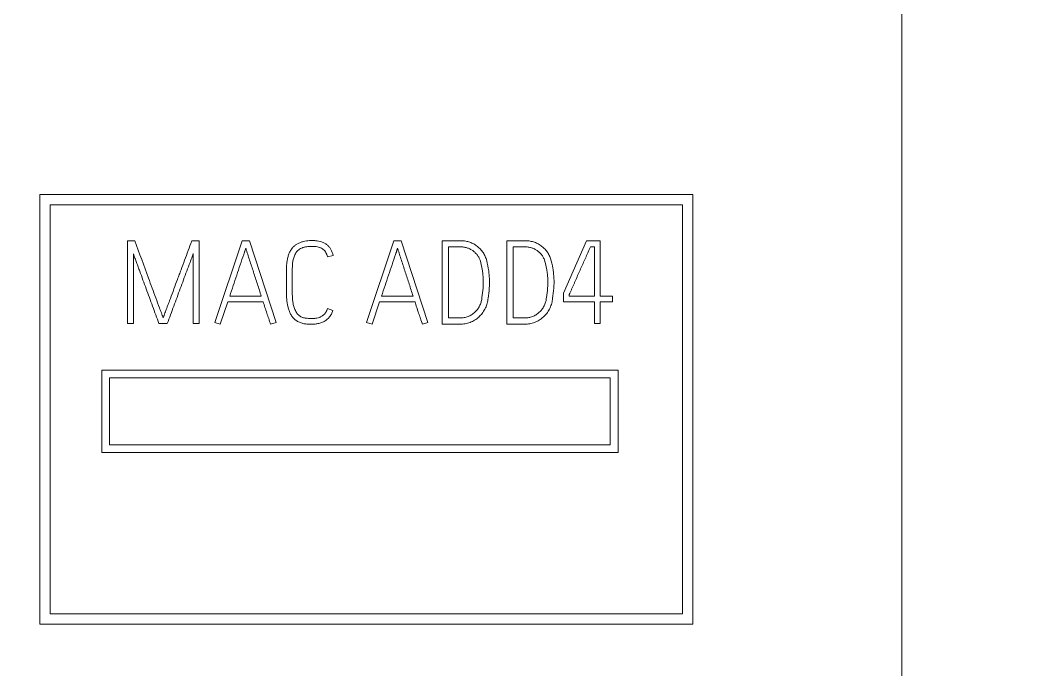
# Model space of a CAD drawing. Header units: millimetres. Extents: x 1359 to 3577, y 1333 to 3557.
# Drawn here: x 2609.3 to 2629.08, y 3293.38 to 3305.96 of the extents above; entities that cross this region are included whole.
import ezdxf

# ---------------------------------------------------------------- set-up
doc = ezdxf.new("R2010")
doc.units = ezdxf.units.MM
doc.set_wipeout_variables(frame=1)
doc.layers.add('000-PI-Oprema', color=30, linetype='Continuous', lineweight=5)
doc.layers.add('002-PI-Kabelska kanalica', color=150, linetype='Continuous')

# ---------------------------------------------------------------- blocks, each defined once
blk = doc.blocks.new('6ES7515-2AN03-0AB0')
blk.add_wipeout([(49766.655, 38535.913), (49836.455, 38535.913), (49836.456, 38388.913), (49766.656, 38388.913)])
at = {"layer": '000-PI-Oprema', "color": 0, "linetype": 'ByBlock', "lineweight": 0}
for p, q in [((49836.456, 38407.562), (49836.456, 38529.113)), ((49836.456, 38407.562), (49836.456, 38529.113)), ((49836.455, 38521.642), (49836.456, 38407.562)), ((49836.455, 38521.642), (49836.456, 38407.562)), ((49819.756, 38500.093), (49819.756, 38508.413)), ((49819.756, 38508.413), (49832.406, 38508.413)), ((49819.756, 38500.093), (49819.756, 38508.413)), ((49819.756, 38508.413), (49832.406, 38508.413)), ((49832.406, 38508.413), (49832.406, 38500.093)), ((49832.406, 38508.413), (49832.406, 38500.093)), ((49819.956, 38508.213), (49819.956, 38500.293)), ((49832.206, 38508.213), (49819.956, 38508.213)), ((49819.956, 38508.213), (49819.956, 38500.293)), ((49832.206, 38508.213), (49819.956, 38508.213)), ((49832.206, 38500.293), (49832.206, 38508.213)), ((49832.206, 38500.293), (49832.206, 38508.213)), ((49827.552, 38507.517), (49827.552, 38505.902)), ((49827.881, 38507.517), (49827.552, 38507.517)), ((49827.552, 38507.517), (49827.552, 38505.902)), ((49827.881, 38507.517), (49827.552, 38507.517)), ((49828.802, 38507.517), (49828.802, 38505.902)), ((49829.131, 38507.517), (49828.802, 38507.517)), ((49828.802, 38507.517), (49828.802, 38505.902)), ((49829.131, 38507.517), (49828.802, 38507.517)), ((49821.456, 38507.513), (49821.456, 38505.913)), ((49821.598, 38507.513), (49821.456, 38507.513)), ((49821.456, 38507.513), (49821.456, 38505.913)), ((49821.598, 38507.513), (49821.456, 38507.513)), ((49822.843, 38507.513), (49822.698, 38507.513)), ((49822.843, 38507.513), (49822.698, 38507.513)), ((49822.843, 38505.913), (49822.843, 38507.513)), ((49822.843, 38505.913), (49822.843, 38507.513)), ((49823.675, 38507.515), (49823.144, 38505.937)), ((49823.675, 38507.515), (49823.144, 38505.937)), ((49823.817, 38507.515), (49823.675, 38507.515)), ((49823.817, 38507.515), (49823.675, 38507.515)), ((49824.334, 38505.937), (49823.817, 38507.515)), ((49824.334, 38505.937), (49823.817, 38507.515)), ((49826.615, 38507.515), (49826.085, 38505.937)), ((49826.615, 38507.515), (49826.085, 38505.937)), ((49826.757, 38507.515), (49826.615, 38507.515)), ((49826.757, 38507.515), (49826.615, 38507.515)), ((49827.274, 38505.937), (49826.757, 38507.515)), ((49827.274, 38505.937), (49826.757, 38507.515)), ((49827.672, 38507.397), (49827.672, 38506.022)), ((49827.886, 38507.397), (49827.672, 38507.397)), ((49827.672, 38507.397), (49827.672, 38506.022)), ((49827.886, 38507.397), (49827.672, 38507.397)), ((49828.922, 38507.397), (49828.922, 38506.022)), ((49829.136, 38507.397), (49828.922, 38507.397)), ((49828.922, 38507.397), (49828.922, 38506.022)), ((49829.136, 38507.397), (49828.922, 38507.397)), ((49830.348, 38507.513), (49829.9, 38506.501)), ((49830.348, 38507.513), (49829.9, 38506.501)), ((49830.612, 38507.513), (49830.348, 38507.513)), ((49830.612, 38507.513), (49830.348, 38507.513)), ((49830.421, 38507.402), (49830.499, 38507.402)), ((49830.421, 38507.402), (49830.499, 38507.402)), ((49830.499, 38507.402), (49830.499, 38506.447)), ((49830.499, 38507.402), (49830.499, 38506.447)), ((49830.612, 38506.447), (49830.612, 38507.513)), ((49830.612, 38506.447), (49830.612, 38507.513)), ((49821.569, 38505.913), (49821.569, 38507.264)), ((49821.569, 38505.913), (49821.569, 38507.264)), ((49822.729, 38507.269), (49822.729, 38505.913)), ((49822.729, 38507.269), (49822.729, 38505.913)), ((49825.328, 38507.209), (49825.436, 38507.235)), ((49825.328, 38507.209), (49825.436, 38507.235)), ((49823.251, 38505.902), (49823.397, 38506.334)), ((49823.251, 38505.902), (49823.397, 38506.334)), ((49823.397, 38506.334), (49824.083, 38506.334)), ((49823.397, 38506.334), (49824.083, 38506.334)), ((49824.046, 38506.447), (49823.435, 38506.447)), ((49824.046, 38506.447), (49823.435, 38506.447)), ((49826.191, 38505.902), (49826.338, 38506.334)), ((49826.191, 38505.902), (49826.338, 38506.334)), ((49826.338, 38506.334), (49827.024, 38506.334)), ((49826.338, 38506.334), (49827.024, 38506.334)), ((49826.986, 38506.447), (49826.375, 38506.447)), ((49826.986, 38506.447), (49826.375, 38506.447)), ((49829.9, 38506.501), (49829.9, 38506.337)), ((49829.9, 38506.501), (49829.9, 38506.337)), ((49829.9, 38506.337), (49830.499, 38506.337)), ((49829.9, 38506.337), (49830.499, 38506.337)), ((49830.01, 38506.447), (49830.01, 38506.476)), ((49830.01, 38506.447), (49830.01, 38506.476)), ((49830.499, 38506.447), (49830.01, 38506.447)), ((49830.499, 38506.447), (49830.01, 38506.447)), ((49830.499, 38506.337), (49830.499, 38505.913)), ((49830.499, 38506.337), (49830.499, 38505.913)), ((49830.847, 38506.447), (49830.612, 38506.447)), ((49830.847, 38506.447), (49830.612, 38506.447)), ((49830.612, 38505.913), (49830.612, 38506.337)), ((49830.612, 38506.337), (49830.847, 38506.337)), ((49830.612, 38505.913), (49830.612, 38506.337)), ((49830.612, 38506.337), (49830.847, 38506.337)), ((49830.847, 38506.337), (49830.847, 38506.447)), ((49830.847, 38506.337), (49830.847, 38506.447)), ((49825.434, 38506.166), (49825.33, 38506.203)), ((49825.434, 38506.166), (49825.33, 38506.203)), ((49823.144, 38505.937), (49823.251, 38505.902)), ((49823.144, 38505.937), (49823.251, 38505.902)), ((49824.225, 38505.902), (49824.334, 38505.937)), ((49824.225, 38505.902), (49824.334, 38505.937)), ((49826.085, 38505.937), (49826.191, 38505.902)), ((49826.085, 38505.937), (49826.191, 38505.902)), ((49827.166, 38505.902), (49827.274, 38505.937)), ((49827.166, 38505.902), (49827.274, 38505.937)), ((49827.672, 38506.022), (49827.919, 38506.022)), ((49827.672, 38506.022), (49827.919, 38506.022)), ((49828.922, 38506.022), (49829.169, 38506.022)), ((49828.922, 38506.022), (49829.169, 38506.022)), ((49821.456, 38505.913), (49821.569, 38505.913)), ((49821.456, 38505.913), (49821.569, 38505.913)), ((49822.064, 38505.913), (49822.226, 38505.913)), ((49822.064, 38505.913), (49822.226, 38505.913)), ((49822.729, 38505.913), (49822.843, 38505.913)), ((49822.729, 38505.913), (49822.843, 38505.913)), ((49827.552, 38505.902), (49827.922, 38505.902)), ((49827.552, 38505.902), (49827.922, 38505.902)), ((49828.802, 38505.902), (49829.172, 38505.902)), ((49828.802, 38505.902), (49829.172, 38505.902)), ((49830.499, 38505.913), (49830.612, 38505.913)), ((49830.499, 38505.913), (49830.612, 38505.913)), ((49820.956, 38503.413), (49820.956, 38505.013)), ((49820.956, 38505.013), (49830.956, 38505.013)), ((49820.956, 38503.413), (49820.956, 38505.013)), ((49820.956, 38505.013), (49830.956, 38505.013)), ((49830.956, 38505.013), (49830.956, 38503.413)), ((49830.956, 38505.013), (49830.956, 38503.413)), ((49821.106, 38504.863), (49821.106, 38503.563)), ((49830.806, 38504.863), (49821.106, 38504.863)), ((49821.106, 38504.863), (49821.106, 38503.563)), ((49830.806, 38504.863), (49821.106, 38504.863)), ((49830.806, 38503.563), (49830.806, 38504.863)), ((49830.806, 38503.563), (49830.806, 38504.863)), ((49821.106, 38503.563), (49830.806, 38503.563)), ((49821.106, 38503.563), (49830.806, 38503.563)), ((49830.956, 38503.413), (49820.956, 38503.413)), ((49830.956, 38503.413), (49820.956, 38503.413)), ((49819.956, 38500.293), (49832.206, 38500.293)), ((49819.956, 38500.293), (49832.206, 38500.293)), ((49832.406, 38500.093), (49819.756, 38500.093)), ((49832.406, 38500.093), (49819.756, 38500.093))]:
    blk.add_line(p, q, dxfattribs=at)
for points, knots in [([(49825.436, 38507.235), (49825.428, 38507.274), (49825.415, 38507.311), (49825.39, 38507.355), (49825.385, 38507.364), (49825.374, 38507.38), (49825.368, 38507.388), (49825.349, 38507.411), (49825.335, 38507.425), (49825.304, 38507.45), (49825.287, 38507.461), (49825.261, 38507.475), (49825.252, 38507.48), (49825.233, 38507.488), (49825.224, 38507.491), (49825.177, 38507.508), (49825.138, 38507.515), (49825.088, 38507.52), (49825.078, 38507.52), (49825.058, 38507.521), (49825.048, 38507.521), (49825.018, 38507.522), (49824.998, 38507.521), (49824.939, 38507.517), (49824.9, 38507.512), (49824.852, 38507.5), (49824.842, 38507.498), (49824.823, 38507.492), (49824.813, 38507.489), (49824.785, 38507.478), (49824.767, 38507.47), (49824.741, 38507.455), (49824.732, 38507.45), (49824.716, 38507.439), (49824.707, 38507.433), (49824.684, 38507.415), (49824.669, 38507.401), (49824.655, 38507.386)], [0, 0, 0, 0, 0.125, 0.125, 0.15625, 0.15625, 0.1875, 0.1875, 0.25, 0.25, 0.3125, 0.3125, 0.34375, 0.34375, 0.375, 0.375, 0.5, 0.5, 0.53125, 0.53125, 0.5625, 0.5625, 0.625, 0.625, 0.75, 0.75, 0.78125, 0.78125, 0.8125, 0.8125, 0.875, 0.875, 0.90625, 0.90625, 0.9375, 0.9375, 1, 1, 1, 1]), ([(49825.436, 38507.235), (49825.428, 38507.274), (49825.415, 38507.311), (49825.39, 38507.355), (49825.385, 38507.364), (49825.374, 38507.38), (49825.368, 38507.388), (49825.349, 38507.411), (49825.335, 38507.425), (49825.304, 38507.45), (49825.287, 38507.461), (49825.261, 38507.475), (49825.252, 38507.48), (49825.233, 38507.488), (49825.224, 38507.491), (49825.177, 38507.508), (49825.138, 38507.515), (49825.088, 38507.52), (49825.078, 38507.52), (49825.058, 38507.521), (49825.048, 38507.521), (49825.018, 38507.522), (49824.998, 38507.521), (49824.939, 38507.517), (49824.9, 38507.512), (49824.852, 38507.5), (49824.842, 38507.498), (49824.823, 38507.492), (49824.813, 38507.489), (49824.785, 38507.478), (49824.767, 38507.47), (49824.741, 38507.455), (49824.732, 38507.45), (49824.716, 38507.439), (49824.707, 38507.433), (49824.684, 38507.415), (49824.669, 38507.401), (49824.655, 38507.386)], [0, 0, 0, 0, 0.125, 0.125, 0.15625, 0.15625, 0.1875, 0.1875, 0.25, 0.25, 0.3125, 0.3125, 0.34375, 0.34375, 0.375, 0.375, 0.5, 0.5, 0.53125, 0.53125, 0.5625, 0.5625, 0.625, 0.625, 0.75, 0.75, 0.78125, 0.78125, 0.8125, 0.8125, 0.875, 0.875, 0.90625, 0.90625, 0.9375, 0.9375, 1, 1, 1, 1]), ([(49828.399, 38507.176), (49828.389, 38507.202), (49828.367, 38507.253), (49828.337, 38507.299), (49828.311, 38507.332), (49828.302, 38507.343), (49828.283, 38507.363), (49828.273, 38507.373), (49828.243, 38507.401), (49828.221, 38507.418), (49828.186, 38507.441), (49828.174, 38507.448), (49828.15, 38507.462), (49828.138, 38507.468), (49828.1, 38507.485), (49828.074, 38507.494), (49828.033, 38507.505), (49828.02, 38507.508), (49827.992, 38507.513), (49827.979, 38507.515), (49827.937, 38507.519), (49827.909, 38507.519), (49827.881, 38507.517)], [0, 0, 0, 0, 0.125, 0.25, 0.25, 0.3125, 0.3125, 0.375, 0.375, 0.5, 0.5, 0.5625, 0.5625, 0.625, 0.625, 0.75, 0.75, 0.8125, 0.8125, 0.875, 0.875, 1, 1, 1, 1]), ([(49828.399, 38507.176), (49828.389, 38507.202), (49828.367, 38507.253), (49828.337, 38507.299), (49828.311, 38507.332), (49828.302, 38507.343), (49828.283, 38507.363), (49828.273, 38507.373), (49828.243, 38507.401), (49828.221, 38507.418), (49828.186, 38507.441), (49828.174, 38507.448), (49828.15, 38507.462), (49828.138, 38507.468), (49828.1, 38507.485), (49828.074, 38507.494), (49828.033, 38507.505), (49828.02, 38507.508), (49827.992, 38507.513), (49827.979, 38507.515), (49827.937, 38507.519), (49827.909, 38507.519), (49827.881, 38507.517)], [0, 0, 0, 0, 0.125, 0.25, 0.25, 0.3125, 0.3125, 0.375, 0.375, 0.5, 0.5, 0.5625, 0.5625, 0.625, 0.625, 0.75, 0.75, 0.8125, 0.8125, 0.875, 0.875, 1, 1, 1, 1]), ([(49829.649, 38507.176), (49829.639, 38507.202), (49829.617, 38507.253), (49829.587, 38507.299), (49829.561, 38507.332), (49829.552, 38507.343), (49829.533, 38507.363), (49829.523, 38507.373), (49829.493, 38507.401), (49829.471, 38507.418), (49829.436, 38507.441), (49829.424, 38507.448), (49829.4, 38507.462), (49829.388, 38507.468), (49829.35, 38507.485), (49829.324, 38507.494), (49829.283, 38507.505), (49829.27, 38507.508), (49829.242, 38507.513), (49829.229, 38507.515), (49829.187, 38507.519), (49829.159, 38507.519), (49829.131, 38507.517)], [0, 0, 0, 0, 0.125, 0.25, 0.25, 0.3125, 0.3125, 0.375, 0.375, 0.5, 0.5, 0.5625, 0.5625, 0.625, 0.625, 0.75, 0.75, 0.8125, 0.8125, 0.875, 0.875, 1, 1, 1, 1]), ([(49829.649, 38507.176), (49829.639, 38507.202), (49829.617, 38507.253), (49829.587, 38507.299), (49829.561, 38507.332), (49829.552, 38507.343), (49829.533, 38507.363), (49829.523, 38507.373), (49829.493, 38507.401), (49829.471, 38507.418), (49829.436, 38507.441), (49829.424, 38507.448), (49829.4, 38507.462), (49829.388, 38507.468), (49829.35, 38507.485), (49829.324, 38507.494), (49829.283, 38507.505), (49829.27, 38507.508), (49829.242, 38507.513), (49829.229, 38507.515), (49829.187, 38507.519), (49829.159, 38507.519), (49829.131, 38507.517)], [0, 0, 0, 0, 0.125, 0.25, 0.25, 0.3125, 0.3125, 0.375, 0.375, 0.5, 0.5, 0.5625, 0.5625, 0.625, 0.625, 0.75, 0.75, 0.8125, 0.8125, 0.875, 0.875, 1, 1, 1, 1]), ([(49822.698, 38507.513), (49822.653, 38507.389), (49822.607, 38507.265), (49822.538, 38507.079), (49822.503, 38506.986), (49822.469, 38506.893), (49822.445, 38506.831), (49822.434, 38506.801), (49822.399, 38506.708), (49822.376, 38506.646), (49822.331, 38506.522), (49822.308, 38506.46), (49822.273, 38506.367), (49822.262, 38506.336), (49822.238, 38506.274), (49822.227, 38506.243), (49822.204, 38506.181), (49822.192, 38506.15), (49822.175, 38506.104), (49822.17, 38506.088), (49822.162, 38506.065), (49822.159, 38506.057), (49822.153, 38506.041), (49822.15, 38506.034), (49822.148, 38506.026)], [0, 0, 0, 0, 0.25, 0.25, 0.375, 0.4375, 0.4375, 0.5, 0.5, 0.625, 0.625, 0.75, 0.75, 0.8125, 0.8125, 0.875, 0.875, 0.9375, 0.9375, 0.96875, 0.96875, 0.984375, 0.984375, 1, 1, 1, 1]), ([(49822.698, 38507.513), (49822.653, 38507.389), (49822.607, 38507.265), (49822.538, 38507.079), (49822.503, 38506.986), (49822.469, 38506.893), (49822.445, 38506.831), (49822.434, 38506.801), (49822.399, 38506.708), (49822.376, 38506.646), (49822.331, 38506.522), (49822.308, 38506.46), (49822.273, 38506.367), (49822.262, 38506.336), (49822.238, 38506.274), (49822.227, 38506.243), (49822.204, 38506.181), (49822.192, 38506.15), (49822.175, 38506.104), (49822.17, 38506.088), (49822.162, 38506.065), (49822.159, 38506.057), (49822.153, 38506.041), (49822.15, 38506.034), (49822.148, 38506.026)], [0, 0, 0, 0, 0.25, 0.25, 0.375, 0.4375, 0.4375, 0.5, 0.5, 0.625, 0.625, 0.75, 0.75, 0.8125, 0.8125, 0.875, 0.875, 0.9375, 0.9375, 0.96875, 0.96875, 0.984375, 0.984375, 1, 1, 1, 1]), ([(49823.706, 38507.252), (49823.711, 38507.268), (49823.716, 38507.283), (49823.725, 38507.311), (49823.73, 38507.324), (49823.738, 38507.348), (49823.742, 38507.361), (49823.746, 38507.373)], [0, 0, 0, 0, 0.387343, 0.387343, 0.693671, 0.693671, 1, 1, 1, 1]), ([(49823.746, 38507.373), (49823.743, 38507.365), (49823.741, 38507.357), (49823.733, 38507.333), (49823.727, 38507.317), (49823.717, 38507.284), (49823.711, 38507.268), (49823.706, 38507.252)], [0, 0, 0, 0, 0.193671, 0.193671, 0.596836, 0.596836, 1, 1, 1, 1]), ([(49823.706, 38507.252), (49823.711, 38507.268), (49823.716, 38507.283), (49823.725, 38507.311), (49823.73, 38507.324), (49823.738, 38507.348), (49823.742, 38507.361), (49823.746, 38507.373)], [0, 0, 0, 0, 0.387343, 0.387343, 0.693671, 0.693671, 1, 1, 1, 1]), ([(49823.746, 38507.373), (49823.743, 38507.365), (49823.741, 38507.357), (49823.733, 38507.333), (49823.727, 38507.317), (49823.717, 38507.284), (49823.711, 38507.268), (49823.706, 38507.252)], [0, 0, 0, 0, 0.193671, 0.193671, 0.596836, 0.596836, 1, 1, 1, 1]), ([(49823.746, 38507.373), (49823.752, 38507.354), (49823.758, 38507.334), (49823.771, 38507.296), (49823.777, 38507.276), (49823.795, 38507.218), (49823.808, 38507.18), (49823.845, 38507.064), (49823.87, 38506.987), (49823.908, 38506.871), (49823.92, 38506.833), (49823.946, 38506.756), (49823.958, 38506.717), (49823.996, 38506.602), (49824.021, 38506.525), (49824.046, 38506.447)], [0, 0, 0, 0, 0.0625, 0.0625, 0.125, 0.125, 0.25, 0.25, 0.5, 0.5, 0.625, 0.625, 0.75, 0.75, 1, 1, 1, 1]), ([(49823.746, 38507.373), (49823.752, 38507.354), (49823.758, 38507.334), (49823.771, 38507.296), (49823.777, 38507.276), (49823.795, 38507.218), (49823.808, 38507.18), (49823.845, 38507.064), (49823.87, 38506.987), (49823.908, 38506.871), (49823.92, 38506.833), (49823.946, 38506.756), (49823.958, 38506.717), (49823.996, 38506.602), (49824.021, 38506.525), (49824.046, 38506.447)], [0, 0, 0, 0, 0.0625, 0.0625, 0.125, 0.125, 0.25, 0.25, 0.5, 0.5, 0.625, 0.625, 0.75, 0.75, 1, 1, 1, 1]), ([(49824.655, 38507.386), (49824.639, 38507.368), (49824.625, 38507.348), (49824.607, 38507.317), (49824.601, 38507.306), (49824.59, 38507.284), (49824.586, 38507.273), (49824.573, 38507.239), (49824.565, 38507.216), (49824.554, 38507.169), (49824.549, 38507.145), (49824.542, 38507.097), (49824.539, 38507.073), (49824.535, 38507.025), (49824.534, 38507.001), (49824.533, 38506.964), (49824.533, 38506.952), (49824.533, 38506.928), (49824.533, 38506.892), (49824.533, 38506.758), (49824.533, 38506.637), (49824.533, 38506.528), (49824.533, 38506.516), (49824.534, 38506.492), (49824.534, 38506.479), (49824.535, 38506.443), (49824.536, 38506.419), (49824.54, 38506.371), (49824.543, 38506.347), (49824.548, 38506.311), (49824.55, 38506.299), (49824.554, 38506.275), (49824.557, 38506.263), (49824.565, 38506.228), (49824.571, 38506.204), (49824.586, 38506.159), (49824.595, 38506.136), (49824.611, 38506.103), (49824.617, 38506.092), (49824.629, 38506.071), (49824.636, 38506.061), (49824.65, 38506.041), (49824.657, 38506.032), (49824.669, 38506.018), (49824.673, 38506.013), (49824.682, 38506.005), (49824.686, 38506), (49824.695, 38505.992), (49824.7, 38505.988), (49824.71, 38505.981), (49824.715, 38505.977), (49824.73, 38505.967), (49824.75, 38505.954), (49824.772, 38505.943), (49824.795, 38505.934), (49824.806, 38505.929), (49824.841, 38505.918), (49824.865, 38505.912), (49824.901, 38505.907), (49824.913, 38505.906), (49824.938, 38505.904), (49824.962, 38505.903), (49824.986, 38505.902), (49825.011, 38505.902), (49825.023, 38505.902), (49825.059, 38505.902), (49825.083, 38505.903), (49825.131, 38505.91), (49825.156, 38505.914), (49825.203, 38505.927), (49825.226, 38505.936), (49825.259, 38505.952), (49825.27, 38505.958), (49825.291, 38505.971), (49825.301, 38505.978), (49825.33, 38506.001), (49825.348, 38506.018), (49825.371, 38506.047), (49825.379, 38506.057), (49825.392, 38506.077), (49825.399, 38506.088), (49825.416, 38506.12), (49825.426, 38506.142), (49825.434, 38506.166)], [0, 0, 0, 0, 0.03125, 0.03125, 0.046875, 0.046875, 0.0625, 0.0625, 0.09375, 0.09375, 0.125, 0.125, 0.15625, 0.15625, 0.1875, 0.1875, 0.203125, 0.203125, 0.21875, 0.25, 0.375, 0.375, 0.390625, 0.390625, 0.40625, 0.40625, 0.4375, 0.4375, 0.46875, 0.46875, 0.484375, 0.484375, 0.5, 0.5, 0.53125, 0.53125, 0.5625, 0.5625, 0.578125, 0.578125, 0.59375, 0.59375, 0.609375, 0.609375, 0.617187, 0.617187, 0.625, 0.625, 0.632812, 0.632812, 0.640625, 0.640625, 0.65625, 0.671875, 0.671875, 0.6875, 0.6875, 0.71875, 0.71875, 0.734375, 0.734375, 0.75, 0.765625, 0.765625, 0.78125, 0.78125, 0.8125, 0.8125, 0.84375, 0.84375, 0.875, 0.875, 0.890625, 0.890625, 0.90625, 0.90625, 0.9375, 0.9375, 0.953125, 0.953125, 0.96875, 0.96875, 1, 1, 1, 1]), ([(49824.655, 38507.386), (49824.639, 38507.368), (49824.625, 38507.348), (49824.607, 38507.317), (49824.601, 38507.306), (49824.59, 38507.284), (49824.586, 38507.273), (49824.573, 38507.239), (49824.565, 38507.216), (49824.554, 38507.169), (49824.549, 38507.145), (49824.542, 38507.097), (49824.539, 38507.073), (49824.535, 38507.025), (49824.534, 38507.001), (49824.533, 38506.964), (49824.533, 38506.952), (49824.533, 38506.928), (49824.533, 38506.892), (49824.533, 38506.758), (49824.533, 38506.637), (49824.533, 38506.528), (49824.533, 38506.516), (49824.534, 38506.492), (49824.534, 38506.479), (49824.535, 38506.443), (49824.536, 38506.419), (49824.54, 38506.371), (49824.543, 38506.347), (49824.548, 38506.311), (49824.55, 38506.299), (49824.554, 38506.275), (49824.557, 38506.263), (49824.565, 38506.228), (49824.571, 38506.204), (49824.586, 38506.159), (49824.595, 38506.136), (49824.611, 38506.103), (49824.617, 38506.092), (49824.629, 38506.071), (49824.636, 38506.061), (49824.65, 38506.041), (49824.657, 38506.032), (49824.669, 38506.018), (49824.673, 38506.013), (49824.682, 38506.005), (49824.686, 38506), (49824.695, 38505.992), (49824.7, 38505.988), (49824.71, 38505.981), (49824.715, 38505.977), (49824.73, 38505.967), (49824.75, 38505.954), (49824.772, 38505.943), (49824.795, 38505.934), (49824.806, 38505.929), (49824.841, 38505.918), (49824.865, 38505.912), (49824.901, 38505.907), (49824.913, 38505.906), (49824.938, 38505.904), (49824.962, 38505.903), (49824.986, 38505.902), (49825.011, 38505.902), (49825.023, 38505.902), (49825.059, 38505.902), (49825.083, 38505.903), (49825.131, 38505.91), (49825.156, 38505.914), (49825.203, 38505.927), (49825.226, 38505.936), (49825.259, 38505.952), (49825.27, 38505.958), (49825.291, 38505.971), (49825.301, 38505.978), (49825.33, 38506.001), (49825.348, 38506.018), (49825.371, 38506.047), (49825.379, 38506.057), (49825.392, 38506.077), (49825.399, 38506.088), (49825.416, 38506.12), (49825.426, 38506.142), (49825.434, 38506.166)], [0, 0, 0, 0, 0.03125, 0.03125, 0.046875, 0.046875, 0.0625, 0.0625, 0.09375, 0.09375, 0.125, 0.125, 0.15625, 0.15625, 0.1875, 0.1875, 0.203125, 0.203125, 0.21875, 0.25, 0.375, 0.375, 0.390625, 0.390625, 0.40625, 0.40625, 0.4375, 0.4375, 0.46875, 0.46875, 0.484375, 0.484375, 0.5, 0.5, 0.53125, 0.53125, 0.5625, 0.5625, 0.578125, 0.578125, 0.59375, 0.59375, 0.609375, 0.609375, 0.617187, 0.617187, 0.625, 0.625, 0.632812, 0.632812, 0.640625, 0.640625, 0.65625, 0.671875, 0.671875, 0.6875, 0.6875, 0.71875, 0.71875, 0.734375, 0.734375, 0.75, 0.765625, 0.765625, 0.78125, 0.78125, 0.8125, 0.8125, 0.84375, 0.84375, 0.875, 0.875, 0.890625, 0.890625, 0.90625, 0.90625, 0.9375, 0.9375, 0.953125, 0.953125, 0.96875, 0.96875, 1, 1, 1, 1]), ([(49825.33, 38506.203), (49825.326, 38506.19), (49825.32, 38506.178), (49825.309, 38506.153), (49825.302, 38506.141), (49825.291, 38506.124), (49825.287, 38506.118), (49825.278, 38506.107), (49825.273, 38506.102), (49825.259, 38506.087), (49825.249, 38506.078), (49825.227, 38506.061), (49825.215, 38506.054), (49825.197, 38506.044), (49825.19, 38506.041), (49825.178, 38506.035), (49825.158, 38506.028), (49825.138, 38506.023), (49825.118, 38506.019), (49825.111, 38506.018), (49825.097, 38506.016), (49825.076, 38506.014), (49825.055, 38506.013), (49825.027, 38506.012), (49825.013, 38506.012), (49824.971, 38506.014), (49824.944, 38506.015), (49824.909, 38506.019), (49824.902, 38506.019), (49824.888, 38506.021), (49824.881, 38506.022), (49824.867, 38506.025), (49824.861, 38506.027), (49824.847, 38506.031), (49824.841, 38506.033), (49824.821, 38506.042), (49824.809, 38506.048), (49824.792, 38506.06), (49824.786, 38506.064), (49824.775, 38506.073), (49824.77, 38506.077), (49824.755, 38506.092), (49824.746, 38506.102), (49824.729, 38506.125), (49824.722, 38506.137), (49824.702, 38506.173), (49824.691, 38506.199), (49824.678, 38506.238), (49824.674, 38506.251), (49824.668, 38506.278), (49824.665, 38506.292), (49824.658, 38506.333), (49824.654, 38506.36), (49824.65, 38506.415), (49824.648, 38506.443), (49824.647, 38506.484), (49824.647, 38506.498), (49824.646, 38506.525), (49824.647, 38506.539), (49824.647, 38506.608), (49824.647, 38506.718), (49824.647, 38506.841), (49824.647, 38506.91), (49824.647, 38506.938), (49824.646, 38506.951), (49824.647, 38506.993), (49824.648, 38507.02), (49824.652, 38507.075), (49824.655, 38507.102), (49824.662, 38507.142), (49824.665, 38507.156), (49824.672, 38507.182), (49824.676, 38507.195), (49824.685, 38507.221), (49824.69, 38507.234), (49824.702, 38507.259), (49824.709, 38507.271), (49824.72, 38507.289), (49824.724, 38507.294), (49824.732, 38507.306), (49824.737, 38507.311), (49824.751, 38507.326), (49824.761, 38507.336), (49824.782, 38507.353), (49824.794, 38507.36), (49824.818, 38507.374), (49824.831, 38507.379), (49824.851, 38507.386), (49824.857, 38507.388), (49824.871, 38507.392), (49824.878, 38507.393), (49824.898, 38507.398), (49824.912, 38507.4), (49824.953, 38507.405), (49824.98, 38507.407), (49825.035, 38507.409), (49825.063, 38507.408), (49825.104, 38507.404), (49825.118, 38507.403), (49825.146, 38507.397), (49825.159, 38507.394), (49825.179, 38507.388), (49825.186, 38507.385), (49825.199, 38507.38), (49825.205, 38507.377), (49825.224, 38507.367), (49825.235, 38507.36), (49825.257, 38507.342), (49825.267, 38507.332), (49825.285, 38507.311), (49825.292, 38507.299), (49825.302, 38507.281), (49825.305, 38507.274), (49825.311, 38507.262), (49825.314, 38507.255), (49825.321, 38507.236), (49825.325, 38507.222), (49825.328, 38507.209)], [0, 0, 0, 0, 0.015625, 0.015625, 0.03125, 0.03125, 0.039062, 0.039062, 0.046875, 0.046875, 0.0625, 0.0625, 0.078125, 0.078125, 0.085938, 0.085938, 0.09375, 0.109375, 0.109375, 0.117188, 0.117188, 0.125, 0.140625, 0.140625, 0.15625, 0.15625, 0.1875, 0.1875, 0.195313, 0.195313, 0.203125, 0.203125, 0.210938, 0.210938, 0.21875, 0.21875, 0.234375, 0.234375, 0.242187, 0.242187, 0.25, 0.25, 0.265625, 0.265625, 0.28125, 0.28125, 0.3125, 0.3125, 0.328125, 0.328125, 0.34375, 0.34375, 0.375, 0.375, 0.40625, 0.40625, 0.421875, 0.421875, 0.4375, 0.4375, 0.5, 0.5625, 0.578125, 0.578125, 0.59375, 0.59375, 0.625, 0.625, 0.65625, 0.65625, 0.671875, 0.671875, 0.6875, 0.6875, 0.703125, 0.703125, 0.71875, 0.71875, 0.726563, 0.726563, 0.734375, 0.734375, 0.75, 0.75, 0.765625, 0.765625, 0.78125, 0.78125, 0.789063, 0.789063, 0.796875, 0.796875, 0.8125, 0.8125, 0.84375, 0.84375, 0.875, 0.875, 0.890625, 0.890625, 0.90625, 0.90625, 0.914063, 0.914063, 0.921875, 0.921875, 0.9375, 0.9375, 0.953125, 0.953125, 0.96875, 0.96875, 0.976563, 0.976563, 0.984375, 0.984375, 1, 1, 1, 1]), ([(49825.33, 38506.203), (49825.326, 38506.19), (49825.32, 38506.178), (49825.309, 38506.153), (49825.302, 38506.141), (49825.291, 38506.124), (49825.287, 38506.118), (49825.278, 38506.107), (49825.273, 38506.102), (49825.259, 38506.087), (49825.249, 38506.078), (49825.227, 38506.061), (49825.215, 38506.054), (49825.197, 38506.044), (49825.19, 38506.041), (49825.178, 38506.035), (49825.158, 38506.028), (49825.138, 38506.023), (49825.118, 38506.019), (49825.111, 38506.018), (49825.097, 38506.016), (49825.076, 38506.014), (49825.055, 38506.013), (49825.027, 38506.012), (49825.013, 38506.012), (49824.971, 38506.014), (49824.944, 38506.015), (49824.909, 38506.019), (49824.902, 38506.019), (49824.888, 38506.021), (49824.881, 38506.022), (49824.867, 38506.025), (49824.861, 38506.027), (49824.847, 38506.031), (49824.841, 38506.033), (49824.821, 38506.042), (49824.809, 38506.048), (49824.792, 38506.06), (49824.786, 38506.064), (49824.775, 38506.073), (49824.77, 38506.077), (49824.755, 38506.092), (49824.746, 38506.102), (49824.729, 38506.125), (49824.722, 38506.137), (49824.702, 38506.173), (49824.691, 38506.199), (49824.678, 38506.238), (49824.674, 38506.251), (49824.668, 38506.278), (49824.665, 38506.292), (49824.658, 38506.333), (49824.654, 38506.36), (49824.65, 38506.415), (49824.648, 38506.443), (49824.647, 38506.484), (49824.647, 38506.498), (49824.646, 38506.525), (49824.647, 38506.539), (49824.647, 38506.608), (49824.647, 38506.718), (49824.647, 38506.841), (49824.647, 38506.91), (49824.647, 38506.938), (49824.646, 38506.951), (49824.647, 38506.993), (49824.648, 38507.02), (49824.652, 38507.075), (49824.655, 38507.102), (49824.662, 38507.142), (49824.665, 38507.156), (49824.672, 38507.182), (49824.676, 38507.195), (49824.685, 38507.221), (49824.69, 38507.234), (49824.702, 38507.259), (49824.709, 38507.271), (49824.72, 38507.289), (49824.724, 38507.294), (49824.732, 38507.306), (49824.737, 38507.311), (49824.751, 38507.326), (49824.761, 38507.336), (49824.782, 38507.353), (49824.794, 38507.36), (49824.818, 38507.374), (49824.831, 38507.379), (49824.851, 38507.386), (49824.857, 38507.388), (49824.871, 38507.392), (49824.878, 38507.393), (49824.898, 38507.398), (49824.912, 38507.4), (49824.953, 38507.405), (49824.98, 38507.407), (49825.035, 38507.409), (49825.063, 38507.408), (49825.104, 38507.404), (49825.118, 38507.403), (49825.146, 38507.397), (49825.159, 38507.394), (49825.179, 38507.388), (49825.186, 38507.385), (49825.199, 38507.38), (49825.205, 38507.377), (49825.224, 38507.367), (49825.235, 38507.36), (49825.257, 38507.342), (49825.267, 38507.332), (49825.285, 38507.311), (49825.292, 38507.299), (49825.302, 38507.281), (49825.305, 38507.274), (49825.311, 38507.262), (49825.314, 38507.255), (49825.321, 38507.236), (49825.325, 38507.222), (49825.328, 38507.209)], [0, 0, 0, 0, 0.015625, 0.015625, 0.03125, 0.03125, 0.039062, 0.039062, 0.046875, 0.046875, 0.0625, 0.0625, 0.078125, 0.078125, 0.085938, 0.085938, 0.09375, 0.109375, 0.109375, 0.117188, 0.117188, 0.125, 0.140625, 0.140625, 0.15625, 0.15625, 0.1875, 0.1875, 0.195313, 0.195313, 0.203125, 0.203125, 0.210938, 0.210938, 0.21875, 0.21875, 0.234375, 0.234375, 0.242187, 0.242187, 0.25, 0.25, 0.265625, 0.265625, 0.28125, 0.28125, 0.3125, 0.3125, 0.328125, 0.328125, 0.34375, 0.34375, 0.375, 0.375, 0.40625, 0.40625, 0.421875, 0.421875, 0.4375, 0.4375, 0.5, 0.5625, 0.578125, 0.578125, 0.59375, 0.59375, 0.625, 0.625, 0.65625, 0.65625, 0.671875, 0.671875, 0.6875, 0.6875, 0.703125, 0.703125, 0.71875, 0.71875, 0.726563, 0.726563, 0.734375, 0.734375, 0.75, 0.75, 0.765625, 0.765625, 0.78125, 0.78125, 0.789063, 0.789063, 0.796875, 0.796875, 0.8125, 0.8125, 0.84375, 0.84375, 0.875, 0.875, 0.890625, 0.890625, 0.90625, 0.90625, 0.914063, 0.914063, 0.921875, 0.921875, 0.9375, 0.9375, 0.953125, 0.953125, 0.96875, 0.96875, 0.976563, 0.976563, 0.984375, 0.984375, 1, 1, 1, 1]), ([(49826.646, 38507.252), (49826.651, 38507.268), (49826.657, 38507.283), (49826.666, 38507.311), (49826.67, 38507.324), (49826.678, 38507.348), (49826.682, 38507.361), (49826.686, 38507.373)], [0, 0, 0, 0, 0.387343, 0.387343, 0.693671, 0.693671, 1, 1, 1, 1]), ([(49826.686, 38507.373), (49826.684, 38507.365), (49826.681, 38507.357), (49826.673, 38507.333), (49826.668, 38507.317), (49826.657, 38507.284), (49826.652, 38507.268), (49826.646, 38507.252)], [0, 0, 0, 0, 0.193671, 0.193671, 0.596836, 0.596836, 1, 1, 1, 1]), ([(49826.646, 38507.252), (49826.651, 38507.268), (49826.657, 38507.283), (49826.666, 38507.311), (49826.67, 38507.324), (49826.678, 38507.348), (49826.682, 38507.361), (49826.686, 38507.373)], [0, 0, 0, 0, 0.387343, 0.387343, 0.693671, 0.693671, 1, 1, 1, 1]), ([(49826.686, 38507.373), (49826.684, 38507.365), (49826.681, 38507.357), (49826.673, 38507.333), (49826.668, 38507.317), (49826.657, 38507.284), (49826.652, 38507.268), (49826.646, 38507.252)], [0, 0, 0, 0, 0.193671, 0.193671, 0.596836, 0.596836, 1, 1, 1, 1]), ([(49826.686, 38507.373), (49826.692, 38507.354), (49826.699, 38507.334), (49826.711, 38507.296), (49826.717, 38507.276), (49826.735, 38507.218), (49826.748, 38507.18), (49826.785, 38507.064), (49826.81, 38506.987), (49826.848, 38506.871), (49826.861, 38506.833), (49826.886, 38506.756), (49826.899, 38506.717), (49826.936, 38506.602), (49826.961, 38506.525), (49826.986, 38506.447)], [0, 0, 0, 0, 0.0625, 0.0625, 0.125, 0.125, 0.25, 0.25, 0.5, 0.5, 0.625, 0.625, 0.75, 0.75, 1, 1, 1, 1]), ([(49826.686, 38507.373), (49826.692, 38507.354), (49826.699, 38507.334), (49826.711, 38507.296), (49826.717, 38507.276), (49826.735, 38507.218), (49826.748, 38507.18), (49826.785, 38507.064), (49826.81, 38506.987), (49826.848, 38506.871), (49826.861, 38506.833), (49826.886, 38506.756), (49826.899, 38506.717), (49826.936, 38506.602), (49826.961, 38506.525), (49826.986, 38506.447)], [0, 0, 0, 0, 0.0625, 0.0625, 0.125, 0.125, 0.25, 0.25, 0.5, 0.5, 0.625, 0.625, 0.75, 0.75, 1, 1, 1, 1]), ([(49828.285, 38507.139), (49828.277, 38507.159), (49828.26, 38507.198), (49828.236, 38507.233), (49828.216, 38507.258), (49828.209, 38507.266), (49828.195, 38507.282), (49828.187, 38507.289), (49828.164, 38507.31), (49828.147, 38507.323), (49828.12, 38507.341), (49828.111, 38507.346), (49828.092, 38507.356), (49828.083, 38507.361), (49828.053, 38507.374), (49828.033, 38507.381), (49828.002, 38507.389), (49827.992, 38507.391), (49827.971, 38507.395), (49827.96, 38507.396), (49827.928, 38507.399), (49827.907, 38507.399), (49827.886, 38507.397)], [0, 0, 0, 0, 0.125, 0.25, 0.25, 0.3125, 0.3125, 0.375, 0.375, 0.5, 0.5, 0.5625, 0.5625, 0.625, 0.625, 0.75, 0.75, 0.8125, 0.8125, 0.875, 0.875, 1, 1, 1, 1]), ([(49828.285, 38507.139), (49828.277, 38507.159), (49828.26, 38507.198), (49828.236, 38507.233), (49828.216, 38507.258), (49828.209, 38507.266), (49828.195, 38507.282), (49828.187, 38507.289), (49828.164, 38507.31), (49828.147, 38507.323), (49828.12, 38507.341), (49828.111, 38507.346), (49828.092, 38507.356), (49828.083, 38507.361), (49828.053, 38507.374), (49828.033, 38507.381), (49828.002, 38507.389), (49827.992, 38507.391), (49827.971, 38507.395), (49827.96, 38507.396), (49827.928, 38507.399), (49827.907, 38507.399), (49827.886, 38507.397)], [0, 0, 0, 0, 0.125, 0.25, 0.25, 0.3125, 0.3125, 0.375, 0.375, 0.5, 0.5, 0.5625, 0.5625, 0.625, 0.625, 0.75, 0.75, 0.8125, 0.8125, 0.875, 0.875, 1, 1, 1, 1]), ([(49829.535, 38507.139), (49829.527, 38507.159), (49829.51, 38507.198), (49829.486, 38507.233), (49829.466, 38507.258), (49829.459, 38507.266), (49829.445, 38507.282), (49829.437, 38507.289), (49829.414, 38507.31), (49829.397, 38507.323), (49829.37, 38507.341), (49829.361, 38507.346), (49829.342, 38507.356), (49829.333, 38507.361), (49829.303, 38507.374), (49829.283, 38507.381), (49829.252, 38507.389), (49829.242, 38507.391), (49829.221, 38507.395), (49829.21, 38507.396), (49829.178, 38507.399), (49829.157, 38507.399), (49829.136, 38507.397)], [0, 0, 0, 0, 0.125, 0.25, 0.25, 0.3125, 0.3125, 0.375, 0.375, 0.5, 0.5, 0.5625, 0.5625, 0.625, 0.625, 0.75, 0.75, 0.8125, 0.8125, 0.875, 0.875, 1, 1, 1, 1]), ([(49829.535, 38507.139), (49829.527, 38507.159), (49829.51, 38507.198), (49829.486, 38507.233), (49829.466, 38507.258), (49829.459, 38507.266), (49829.445, 38507.282), (49829.437, 38507.289), (49829.414, 38507.31), (49829.397, 38507.323), (49829.37, 38507.341), (49829.361, 38507.346), (49829.342, 38507.356), (49829.333, 38507.361), (49829.303, 38507.374), (49829.283, 38507.381), (49829.252, 38507.389), (49829.242, 38507.391), (49829.221, 38507.395), (49829.21, 38507.396), (49829.178, 38507.399), (49829.157, 38507.399), (49829.136, 38507.397)], [0, 0, 0, 0, 0.125, 0.25, 0.25, 0.3125, 0.3125, 0.375, 0.375, 0.5, 0.5, 0.5625, 0.5625, 0.625, 0.625, 0.75, 0.75, 0.8125, 0.8125, 0.875, 0.875, 1, 1, 1, 1]), ([(49830.382, 38507.313), (49830.388, 38507.325), (49830.393, 38507.337), (49830.402, 38507.358), (49830.406, 38507.367), (49830.413, 38507.384), (49830.417, 38507.393), (49830.421, 38507.402)], [0, 0, 0, 0, 0.411873, 0.411873, 0.705936, 0.705936, 1, 1, 1, 1]), ([(49830.382, 38507.313), (49830.388, 38507.325), (49830.393, 38507.337), (49830.402, 38507.358), (49830.406, 38507.367), (49830.413, 38507.384), (49830.417, 38507.393), (49830.421, 38507.402)], [0, 0, 0, 0, 0.411873, 0.411873, 0.705936, 0.705936, 1, 1, 1, 1]), ([(49821.569, 38507.264), (49821.578, 38507.236), (49821.589, 38507.208), (49821.609, 38507.151), (49821.619, 38507.123), (49821.64, 38507.067), (49821.651, 38507.039), (49821.672, 38506.982), (49821.682, 38506.954), (49821.713, 38506.87), (49821.734, 38506.814), (49821.775, 38506.701), (49821.796, 38506.645), (49821.837, 38506.532), (49821.858, 38506.476), (49821.899, 38506.363), (49821.92, 38506.307), (49821.981, 38506.138), (49822.022, 38506.025), (49822.064, 38505.913)], [0, 0, 0, 0, 0.0625, 0.0625, 0.125, 0.125, 0.1875, 0.1875, 0.25, 0.25, 0.375, 0.375, 0.5, 0.5, 0.625, 0.625, 0.75, 0.75, 1, 1, 1, 1]), ([(49821.569, 38507.264), (49821.578, 38507.236), (49821.589, 38507.208), (49821.609, 38507.151), (49821.619, 38507.123), (49821.64, 38507.067), (49821.651, 38507.039), (49821.672, 38506.982), (49821.682, 38506.954), (49821.713, 38506.87), (49821.734, 38506.814), (49821.775, 38506.701), (49821.796, 38506.645), (49821.837, 38506.532), (49821.858, 38506.476), (49821.899, 38506.363), (49821.92, 38506.307), (49821.981, 38506.138), (49822.022, 38506.025), (49822.064, 38505.913)], [0, 0, 0, 0, 0.0625, 0.0625, 0.125, 0.125, 0.1875, 0.1875, 0.25, 0.25, 0.375, 0.375, 0.5, 0.5, 0.625, 0.625, 0.75, 0.75, 1, 1, 1, 1]), ([(49822.226, 38505.913), (49822.267, 38506.026), (49822.309, 38506.139), (49822.393, 38506.365), (49822.435, 38506.478), (49822.497, 38506.648), (49822.518, 38506.704), (49822.56, 38506.817), (49822.581, 38506.874), (49822.623, 38506.987), (49822.644, 38507.043), (49822.676, 38507.128), (49822.687, 38507.156), (49822.709, 38507.212), (49822.719, 38507.24), (49822.729, 38507.269)], [0, 0, 0, 0, 0.25, 0.25, 0.5, 0.5, 0.625, 0.625, 0.75, 0.75, 0.875, 0.875, 0.9375, 0.9375, 1, 1, 1, 1]), ([(49822.226, 38505.913), (49822.267, 38506.026), (49822.309, 38506.139), (49822.393, 38506.365), (49822.435, 38506.478), (49822.497, 38506.648), (49822.518, 38506.704), (49822.56, 38506.817), (49822.581, 38506.874), (49822.623, 38506.987), (49822.644, 38507.043), (49822.676, 38507.128), (49822.687, 38507.156), (49822.709, 38507.212), (49822.719, 38507.24), (49822.729, 38507.269)], [0, 0, 0, 0, 0.25, 0.25, 0.5, 0.5, 0.625, 0.625, 0.75, 0.75, 0.875, 0.875, 0.9375, 0.9375, 1, 1, 1, 1]), ([(49823.435, 38506.447), (49823.457, 38506.515), (49823.48, 38506.582), (49823.525, 38506.716), (49823.547, 38506.783), (49823.592, 38506.917), (49823.615, 38506.984), (49823.661, 38507.118), (49823.684, 38507.185), (49823.706, 38507.252)], [0, 0, 0, 0, 0.25, 0.25, 0.5, 0.5, 0.75, 0.75, 1, 1, 1, 1]), ([(49823.435, 38506.447), (49823.457, 38506.515), (49823.48, 38506.582), (49823.525, 38506.716), (49823.547, 38506.783), (49823.592, 38506.917), (49823.615, 38506.984), (49823.661, 38507.118), (49823.684, 38507.185), (49823.706, 38507.252)], [0, 0, 0, 0, 0.25, 0.25, 0.5, 0.5, 0.75, 0.75, 1, 1, 1, 1]), ([(49826.375, 38506.447), (49826.398, 38506.515), (49826.42, 38506.582), (49826.465, 38506.716), (49826.488, 38506.783), (49826.533, 38506.917), (49826.556, 38506.984), (49826.602, 38507.118), (49826.624, 38507.185), (49826.646, 38507.252)], [0, 0, 0, 0, 0.25, 0.25, 0.5, 0.5, 0.75, 0.75, 1, 1, 1, 1]), ([(49826.375, 38506.447), (49826.398, 38506.515), (49826.42, 38506.582), (49826.465, 38506.716), (49826.488, 38506.783), (49826.533, 38506.917), (49826.556, 38506.984), (49826.602, 38507.118), (49826.624, 38507.185), (49826.646, 38507.252)], [0, 0, 0, 0, 0.25, 0.25, 0.5, 0.5, 0.75, 0.75, 1, 1, 1, 1]), ([(49828.319, 38506.421), (49828.33, 38506.48), (49828.338, 38506.54), (49828.347, 38506.66), (49828.348, 38506.72), (49828.343, 38506.811), (49828.341, 38506.841), (49828.335, 38506.901), (49828.331, 38506.931), (49828.315, 38507.021), (49828.302, 38507.08), (49828.285, 38507.139)], [0, 0, 0, 0, 0.25, 0.25, 0.5, 0.5, 0.625, 0.625, 0.75, 0.75, 1, 1, 1, 1]), ([(49828.319, 38506.421), (49828.33, 38506.48), (49828.338, 38506.54), (49828.347, 38506.66), (49828.348, 38506.72), (49828.343, 38506.811), (49828.341, 38506.841), (49828.335, 38506.901), (49828.331, 38506.931), (49828.315, 38507.021), (49828.302, 38507.08), (49828.285, 38507.139)], [0, 0, 0, 0, 0.25, 0.25, 0.5, 0.5, 0.625, 0.625, 0.75, 0.75, 1, 1, 1, 1]), ([(49828.438, 38506.405), (49828.45, 38506.47), (49828.458, 38506.534), (49828.467, 38506.663), (49828.468, 38506.727), (49828.463, 38506.824), (49828.46, 38506.856), (49828.453, 38506.921), (49828.449, 38506.953), (49828.432, 38507.05), (49828.417, 38507.113), (49828.399, 38507.176)], [0, 0, 0, 0, 0.25, 0.25, 0.5, 0.5, 0.625, 0.625, 0.75, 0.75, 1, 1, 1, 1]), ([(49828.438, 38506.405), (49828.45, 38506.47), (49828.458, 38506.534), (49828.467, 38506.663), (49828.468, 38506.727), (49828.463, 38506.824), (49828.46, 38506.856), (49828.453, 38506.921), (49828.449, 38506.953), (49828.432, 38507.05), (49828.417, 38507.113), (49828.399, 38507.176)], [0, 0, 0, 0, 0.25, 0.25, 0.5, 0.5, 0.625, 0.625, 0.75, 0.75, 1, 1, 1, 1]), ([(49829.569, 38506.421), (49829.58, 38506.48), (49829.588, 38506.54), (49829.597, 38506.66), (49829.598, 38506.72), (49829.593, 38506.811), (49829.591, 38506.841), (49829.585, 38506.901), (49829.581, 38506.931), (49829.565, 38507.021), (49829.552, 38507.08), (49829.535, 38507.139)], [0, 0, 0, 0, 0.25, 0.25, 0.5, 0.5, 0.625, 0.625, 0.75, 0.75, 1, 1, 1, 1]), ([(49829.569, 38506.421), (49829.58, 38506.48), (49829.588, 38506.54), (49829.597, 38506.66), (49829.598, 38506.72), (49829.593, 38506.811), (49829.591, 38506.841), (49829.585, 38506.901), (49829.581, 38506.931), (49829.565, 38507.021), (49829.552, 38507.08), (49829.535, 38507.139)], [0, 0, 0, 0, 0.25, 0.25, 0.5, 0.5, 0.625, 0.625, 0.75, 0.75, 1, 1, 1, 1]), ([(49829.688, 38506.405), (49829.7, 38506.47), (49829.708, 38506.534), (49829.717, 38506.663), (49829.718, 38506.727), (49829.713, 38506.824), (49829.71, 38506.856), (49829.703, 38506.921), (49829.699, 38506.953), (49829.682, 38507.05), (49829.667, 38507.113), (49829.649, 38507.176)], [0, 0, 0, 0, 0.25, 0.25, 0.5, 0.5, 0.625, 0.625, 0.75, 0.75, 1, 1, 1, 1]), ([(49829.688, 38506.405), (49829.7, 38506.47), (49829.708, 38506.534), (49829.717, 38506.663), (49829.718, 38506.727), (49829.713, 38506.824), (49829.71, 38506.856), (49829.703, 38506.921), (49829.699, 38506.953), (49829.682, 38507.05), (49829.667, 38507.113), (49829.649, 38507.176)], [0, 0, 0, 0, 0.25, 0.25, 0.5, 0.5, 0.625, 0.625, 0.75, 0.75, 1, 1, 1, 1]), ([(49830.01, 38506.476), (49830.011, 38506.477), (49830.011, 38506.478), (49830.013, 38506.481), (49830.014, 38506.484), (49830.018, 38506.491), (49830.024, 38506.507), (49830.038, 38506.537), (49830.05, 38506.563), (49830.073, 38506.615), (49830.089, 38506.65), (49830.112, 38506.703), (49830.12, 38506.72), (49830.135, 38506.755), (49830.158, 38506.807), (49830.182, 38506.859), (49830.213, 38506.929), (49830.228, 38506.964), (49830.259, 38507.034), (49830.275, 38507.068), (49830.321, 38507.173), (49830.352, 38507.243), (49830.382, 38507.313)], [0, 0, 0, 0, 0.003906, 0.003906, 0.007813, 0.015625, 0.03125, 0.0625, 0.125, 0.125, 0.25, 0.25, 0.3125, 0.3125, 0.375, 0.5, 0.5, 0.625, 0.625, 0.75, 0.75, 1, 1, 1, 1]), ([(49830.01, 38506.476), (49830.011, 38506.477), (49830.011, 38506.478), (49830.013, 38506.481), (49830.014, 38506.484), (49830.018, 38506.491), (49830.024, 38506.507), (49830.038, 38506.537), (49830.05, 38506.563), (49830.073, 38506.615), (49830.089, 38506.65), (49830.112, 38506.703), (49830.12, 38506.72), (49830.135, 38506.755), (49830.158, 38506.807), (49830.182, 38506.859), (49830.213, 38506.929), (49830.228, 38506.964), (49830.259, 38507.034), (49830.275, 38507.068), (49830.321, 38507.173), (49830.352, 38507.243), (49830.382, 38507.313)], [0, 0, 0, 0, 0.003906, 0.003906, 0.007813, 0.015625, 0.03125, 0.0625, 0.125, 0.125, 0.25, 0.25, 0.3125, 0.3125, 0.375, 0.5, 0.5, 0.625, 0.625, 0.75, 0.75, 1, 1, 1, 1]), ([(49822.148, 38506.026), (49822.146, 38506.03), (49822.144, 38506.034), (49822.141, 38506.042), (49822.139, 38506.045), (49822.135, 38506.057), (49822.132, 38506.065), (49822.122, 38506.089), (49822.116, 38506.105), (49822.098, 38506.154), (49822.086, 38506.186), (49822.05, 38506.282), (49822.026, 38506.346), (49821.979, 38506.474), (49821.955, 38506.538), (49821.908, 38506.667), (49821.885, 38506.731), (49821.862, 38506.796)], [0, 0, 0, 0, 0.015625, 0.015625, 0.03125, 0.03125, 0.0625, 0.0625, 0.125, 0.125, 0.25, 0.25, 0.5, 0.5, 0.75, 0.75, 1, 1, 1, 1]), ([(49822.148, 38506.026), (49822.146, 38506.03), (49822.144, 38506.034), (49822.141, 38506.042), (49822.139, 38506.045), (49822.135, 38506.057), (49822.132, 38506.065), (49822.122, 38506.089), (49822.116, 38506.105), (49822.098, 38506.154), (49822.086, 38506.186), (49822.05, 38506.282), (49822.026, 38506.346), (49821.979, 38506.474), (49821.955, 38506.538), (49821.908, 38506.667), (49821.885, 38506.731), (49821.862, 38506.796)], [0, 0, 0, 0, 0.015625, 0.015625, 0.03125, 0.03125, 0.0625, 0.0625, 0.125, 0.125, 0.25, 0.25, 0.5, 0.5, 0.75, 0.75, 1, 1, 1, 1]), ([(49824.083, 38506.334), (49824.094, 38506.298), (49824.106, 38506.262), (49824.129, 38506.19), (49824.141, 38506.153), (49824.159, 38506.099), (49824.165, 38506.081), (49824.177, 38506.046), (49824.183, 38506.028), (49824.202, 38505.974), (49824.214, 38505.938), (49824.225, 38505.902)], [0, 0, 0, 0, 0.25, 0.25, 0.5, 0.5, 0.625, 0.625, 0.75, 0.75, 1, 1, 1, 1]), ([(49824.083, 38506.334), (49824.094, 38506.298), (49824.106, 38506.262), (49824.129, 38506.19), (49824.141, 38506.153), (49824.159, 38506.099), (49824.165, 38506.081), (49824.177, 38506.046), (49824.183, 38506.028), (49824.202, 38505.974), (49824.214, 38505.938), (49824.225, 38505.902)], [0, 0, 0, 0, 0.25, 0.25, 0.5, 0.5, 0.625, 0.625, 0.75, 0.75, 1, 1, 1, 1]), ([(49827.024, 38506.334), (49827.035, 38506.298), (49827.046, 38506.262), (49827.069, 38506.19), (49827.081, 38506.153), (49827.099, 38506.099), (49827.105, 38506.081), (49827.117, 38506.046), (49827.124, 38506.028), (49827.142, 38505.974), (49827.154, 38505.938), (49827.166, 38505.902)], [0, 0, 0, 0, 0.25, 0.25, 0.5, 0.5, 0.625, 0.625, 0.75, 0.75, 1, 1, 1, 1]), ([(49827.069, 38506.189), (49827.066, 38506.201), (49827.062, 38506.214), (49827.046, 38506.262), (49827.035, 38506.298), (49827.024, 38506.334)], [0, 0, 0, 0, 0.251532, 0.251532, 1, 1, 1, 1]), ([(49827.024, 38506.334), (49827.035, 38506.298), (49827.046, 38506.262), (49827.069, 38506.19), (49827.081, 38506.153), (49827.099, 38506.099), (49827.105, 38506.081), (49827.117, 38506.046), (49827.124, 38506.028), (49827.142, 38505.974), (49827.154, 38505.938), (49827.166, 38505.902)], [0, 0, 0, 0, 0.25, 0.25, 0.5, 0.5, 0.625, 0.625, 0.75, 0.75, 1, 1, 1, 1]), ([(49827.069, 38506.189), (49827.066, 38506.201), (49827.062, 38506.214), (49827.046, 38506.262), (49827.035, 38506.298), (49827.024, 38506.334)], [0, 0, 0, 0, 0.251532, 0.251532, 1, 1, 1, 1]), ([(49827.919, 38506.022), (49827.945, 38506.023), (49827.97, 38506.027), (49828.008, 38506.036), (49828.02, 38506.039), (49828.045, 38506.048), (49828.057, 38506.052), (49828.092, 38506.068), (49828.115, 38506.081), (49828.147, 38506.103), (49828.157, 38506.11), (49828.177, 38506.127), (49828.186, 38506.136), (49828.214, 38506.163), (49828.23, 38506.183), (49828.259, 38506.225), (49828.272, 38506.248), (49828.293, 38506.295), (49828.301, 38506.319), (49828.311, 38506.356), (49828.313, 38506.369), (49828.317, 38506.395), (49828.318, 38506.408), (49828.319, 38506.421)], [0, 0, 0, 0, 0.125, 0.125, 0.1875, 0.1875, 0.25, 0.25, 0.375, 0.375, 0.4375, 0.4375, 0.5, 0.5, 0.625, 0.625, 0.75, 0.75, 0.875, 0.875, 0.9375, 0.9375, 1, 1, 1, 1]), ([(49827.919, 38506.022), (49827.945, 38506.023), (49827.97, 38506.027), (49828.008, 38506.036), (49828.02, 38506.039), (49828.045, 38506.048), (49828.057, 38506.052), (49828.092, 38506.068), (49828.115, 38506.081), (49828.147, 38506.103), (49828.157, 38506.11), (49828.177, 38506.127), (49828.186, 38506.136), (49828.214, 38506.163), (49828.23, 38506.183), (49828.259, 38506.225), (49828.272, 38506.248), (49828.293, 38506.295), (49828.301, 38506.319), (49828.311, 38506.356), (49828.313, 38506.369), (49828.317, 38506.395), (49828.318, 38506.408), (49828.319, 38506.421)], [0, 0, 0, 0, 0.125, 0.125, 0.1875, 0.1875, 0.25, 0.25, 0.375, 0.375, 0.4375, 0.4375, 0.5, 0.5, 0.625, 0.625, 0.75, 0.75, 0.875, 0.875, 0.9375, 0.9375, 1, 1, 1, 1]), ([(49827.922, 38505.902), (49827.955, 38505.903), (49827.987, 38505.908), (49828.035, 38505.919), (49828.051, 38505.923), (49828.082, 38505.934), (49828.098, 38505.94), (49828.144, 38505.959), (49828.172, 38505.975), (49828.213, 38506.003), (49828.226, 38506.012), (49828.252, 38506.033), (49828.264, 38506.044), (49828.3, 38506.079), (49828.321, 38506.104), (49828.349, 38506.144), (49828.358, 38506.158), (49828.375, 38506.186), (49828.382, 38506.201), (49828.403, 38506.245), (49828.414, 38506.276), (49828.426, 38506.324), (49828.43, 38506.34), (49828.435, 38506.372), (49828.437, 38506.389), (49828.438, 38506.405)], [0, 0, 0, 0, 0.125, 0.125, 0.1875, 0.1875, 0.25, 0.25, 0.375, 0.375, 0.4375, 0.4375, 0.5, 0.5, 0.625, 0.625, 0.6875, 0.6875, 0.75, 0.75, 0.875, 0.875, 0.9375, 0.9375, 1, 1, 1, 1]), ([(49827.922, 38505.902), (49827.955, 38505.903), (49827.987, 38505.908), (49828.035, 38505.919), (49828.051, 38505.923), (49828.082, 38505.934), (49828.098, 38505.94), (49828.144, 38505.959), (49828.172, 38505.975), (49828.213, 38506.003), (49828.226, 38506.012), (49828.252, 38506.033), (49828.264, 38506.044), (49828.3, 38506.079), (49828.321, 38506.104), (49828.349, 38506.144), (49828.358, 38506.158), (49828.375, 38506.186), (49828.382, 38506.201), (49828.403, 38506.245), (49828.414, 38506.276), (49828.426, 38506.324), (49828.43, 38506.34), (49828.435, 38506.372), (49828.437, 38506.389), (49828.438, 38506.405)], [0, 0, 0, 0, 0.125, 0.125, 0.1875, 0.1875, 0.25, 0.25, 0.375, 0.375, 0.4375, 0.4375, 0.5, 0.5, 0.625, 0.625, 0.6875, 0.6875, 0.75, 0.75, 0.875, 0.875, 0.9375, 0.9375, 1, 1, 1, 1]), ([(49829.169, 38506.022), (49829.195, 38506.023), (49829.22, 38506.027), (49829.258, 38506.036), (49829.27, 38506.039), (49829.295, 38506.048), (49829.307, 38506.052), (49829.342, 38506.068), (49829.365, 38506.081), (49829.397, 38506.103), (49829.407, 38506.11), (49829.427, 38506.127), (49829.436, 38506.136), (49829.464, 38506.163), (49829.48, 38506.183), (49829.509, 38506.225), (49829.522, 38506.248), (49829.543, 38506.295), (49829.551, 38506.319), (49829.561, 38506.356), (49829.563, 38506.369), (49829.567, 38506.395), (49829.568, 38506.408), (49829.569, 38506.421)], [0, 0, 0, 0, 0.125, 0.125, 0.1875, 0.1875, 0.25, 0.25, 0.375, 0.375, 0.4375, 0.4375, 0.5, 0.5, 0.625, 0.625, 0.75, 0.75, 0.875, 0.875, 0.9375, 0.9375, 1, 1, 1, 1]), ([(49829.169, 38506.022), (49829.195, 38506.023), (49829.22, 38506.027), (49829.258, 38506.036), (49829.27, 38506.039), (49829.295, 38506.048), (49829.307, 38506.052), (49829.342, 38506.068), (49829.365, 38506.081), (49829.397, 38506.103), (49829.407, 38506.11), (49829.427, 38506.127), (49829.436, 38506.136), (49829.464, 38506.163), (49829.48, 38506.183), (49829.509, 38506.225), (49829.522, 38506.248), (49829.543, 38506.295), (49829.551, 38506.319), (49829.561, 38506.356), (49829.563, 38506.369), (49829.567, 38506.395), (49829.568, 38506.408), (49829.569, 38506.421)], [0, 0, 0, 0, 0.125, 0.125, 0.1875, 0.1875, 0.25, 0.25, 0.375, 0.375, 0.4375, 0.4375, 0.5, 0.5, 0.625, 0.625, 0.75, 0.75, 0.875, 0.875, 0.9375, 0.9375, 1, 1, 1, 1]), ([(49829.172, 38505.902), (49829.205, 38505.903), (49829.237, 38505.908), (49829.285, 38505.919), (49829.301, 38505.923), (49829.332, 38505.934), (49829.348, 38505.94), (49829.394, 38505.959), (49829.422, 38505.975), (49829.463, 38506.003), (49829.476, 38506.012), (49829.502, 38506.033), (49829.514, 38506.044), (49829.55, 38506.079), (49829.571, 38506.104), (49829.599, 38506.144), (49829.608, 38506.158), (49829.625, 38506.186), (49829.632, 38506.201), (49829.653, 38506.245), (49829.664, 38506.276), (49829.676, 38506.324), (49829.68, 38506.34), (49829.685, 38506.372), (49829.687, 38506.389), (49829.688, 38506.405)], [0, 0, 0, 0, 0.125, 0.125, 0.1875, 0.1875, 0.25, 0.25, 0.375, 0.375, 0.4375, 0.4375, 0.5, 0.5, 0.625, 0.625, 0.6875, 0.6875, 0.75, 0.75, 0.875, 0.875, 0.9375, 0.9375, 1, 1, 1, 1]), ([(49829.172, 38505.902), (49829.205, 38505.903), (49829.237, 38505.908), (49829.285, 38505.919), (49829.301, 38505.923), (49829.332, 38505.934), (49829.348, 38505.94), (49829.394, 38505.959), (49829.422, 38505.975), (49829.463, 38506.003), (49829.476, 38506.012), (49829.502, 38506.033), (49829.514, 38506.044), (49829.55, 38506.079), (49829.571, 38506.104), (49829.599, 38506.144), (49829.608, 38506.158), (49829.625, 38506.186), (49829.632, 38506.201), (49829.653, 38506.245), (49829.664, 38506.276), (49829.676, 38506.324), (49829.68, 38506.34), (49829.685, 38506.372), (49829.687, 38506.389), (49829.688, 38506.405)], [0, 0, 0, 0, 0.125, 0.125, 0.1875, 0.1875, 0.25, 0.25, 0.375, 0.375, 0.4375, 0.4375, 0.5, 0.5, 0.625, 0.625, 0.6875, 0.6875, 0.75, 0.75, 0.875, 0.875, 0.9375, 0.9375, 1, 1, 1, 1])]:
    blk.add_open_spline(points, degree=3, knots=knots, dxfattribs=at)
for points in [[(49821.862, 38506.796), (49821.773, 38507.035), (49821.685, 38507.274), (49821.598, 38507.513)], [(49821.862, 38506.796), (49821.773, 38507.035), (49821.685, 38507.274), (49821.598, 38507.513)], [(49827.166, 38505.902), (49827.158, 38505.926), (49827.15, 38505.95), (49827.142, 38505.974)], [(49827.166, 38505.902), (49827.158, 38505.926), (49827.15, 38505.95), (49827.142, 38505.974)]]:
    blk.add_open_spline(points, degree=3, dxfattribs=at)
blk = doc.blocks.new('6GK7542-1AX00-0XE0')
blk.add_wipeout([(49640.319, 38537.731), (49675.119, 38537.731), (49675.119, 38398.731), (49673.263, 38398.731), (49673.361, 38390.731), (49640.319, 38390.731)])
at = {"layer": '000-PI-Oprema', "color": 0, "linetype": 'ByBlock', "lineweight": 0}
blk.add_open_spline([(49640.319, 38537.731), (49640.319, 38493.349), (49640.319, 38449.584), (49640.319, 38405.731)], degree=3, dxfattribs=at)

msp = doc.modelspace()

# ---------------------------------------------------------------- block references
at = {"layer": '002-PI-Kabelska kanalica', "color": 0, "linetype": 'ByBlock', "lineweight": 0}
msp.add_blockref('6ES7515-2AN03-0AB0', (-47210.084, -35205.83), dxfattribs=at)

# ---------------------------------------------------------------- next in the draw order: block references
msp.add_blockref('6GK7542-1AX00-0XE0', (-47013.947, -35207.648), dxfattribs=at)

doc.saveas('drawing.dxf')
